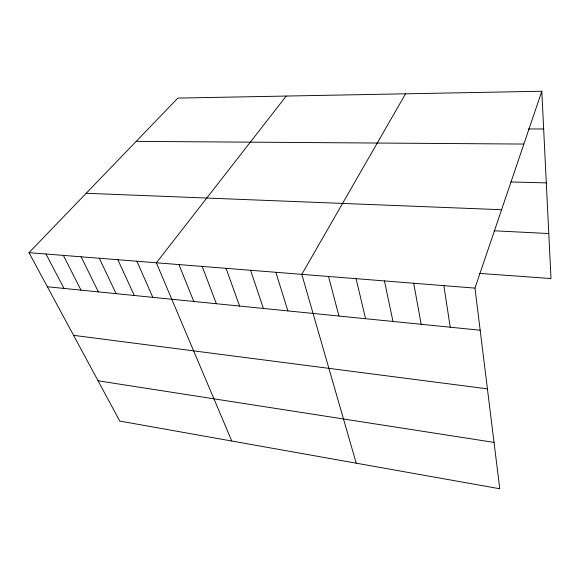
<?xml version="1.0" encoding="UTF-8"?>
<svg xmlns="http://www.w3.org/2000/svg" width="580" height="580" viewBox="0 0 580 580"><rect width="100%" height="100%" fill="white"/><g stroke="black" fill="none" stroke-linecap="round" stroke-linejoin="round"><path stroke-width="0.87" d="M474.976 288.115L541.807 91.248L177.871 98.093L29 252.662L119.777 421.08L499.757 488.751L474.976 288.115L29 252.662M405.558 93.808L301.803 274.355L356.229 463.188M286.237 96.048L156.353 262.791L231.79 441.025M528.409 128.985L543.656 128.977M136.191 141.368L523.878 144.057M510.908 181.975L546.302 182.888M86.195 193.278L501.591 209.721M494.073 230.789L548.789 233.537M479.326 273.383L551 278.545L541.807 91.248M47.386 286.767L480.175 330.216M73.566 335.341L487.417 388.854M98.071 380.806L494.037 442.395M45.994 254.018L64.017 288.441M63.365 255.396L81.011 290.145M81.12 256.81L98.382 291.892M99.289 258.252L116.123 293.668M117.871 259.731L134.27 295.495M136.887 261.239L152.815 297.351M178.959 264.589L193.8 301.469M202.181 266.43L216.391 303.739M226.048 268.33L239.591 306.066M250.582 270.28L263.414 308.458M275.826 272.288L287.897 310.916M328.541 276.479L338.945 316.042M356.076 278.668L365.574 318.71M384.446 280.923L392.972 321.465M413.692 283.243L421.182 324.293M443.86 285.643L450.232 327.214"/></g></svg>
